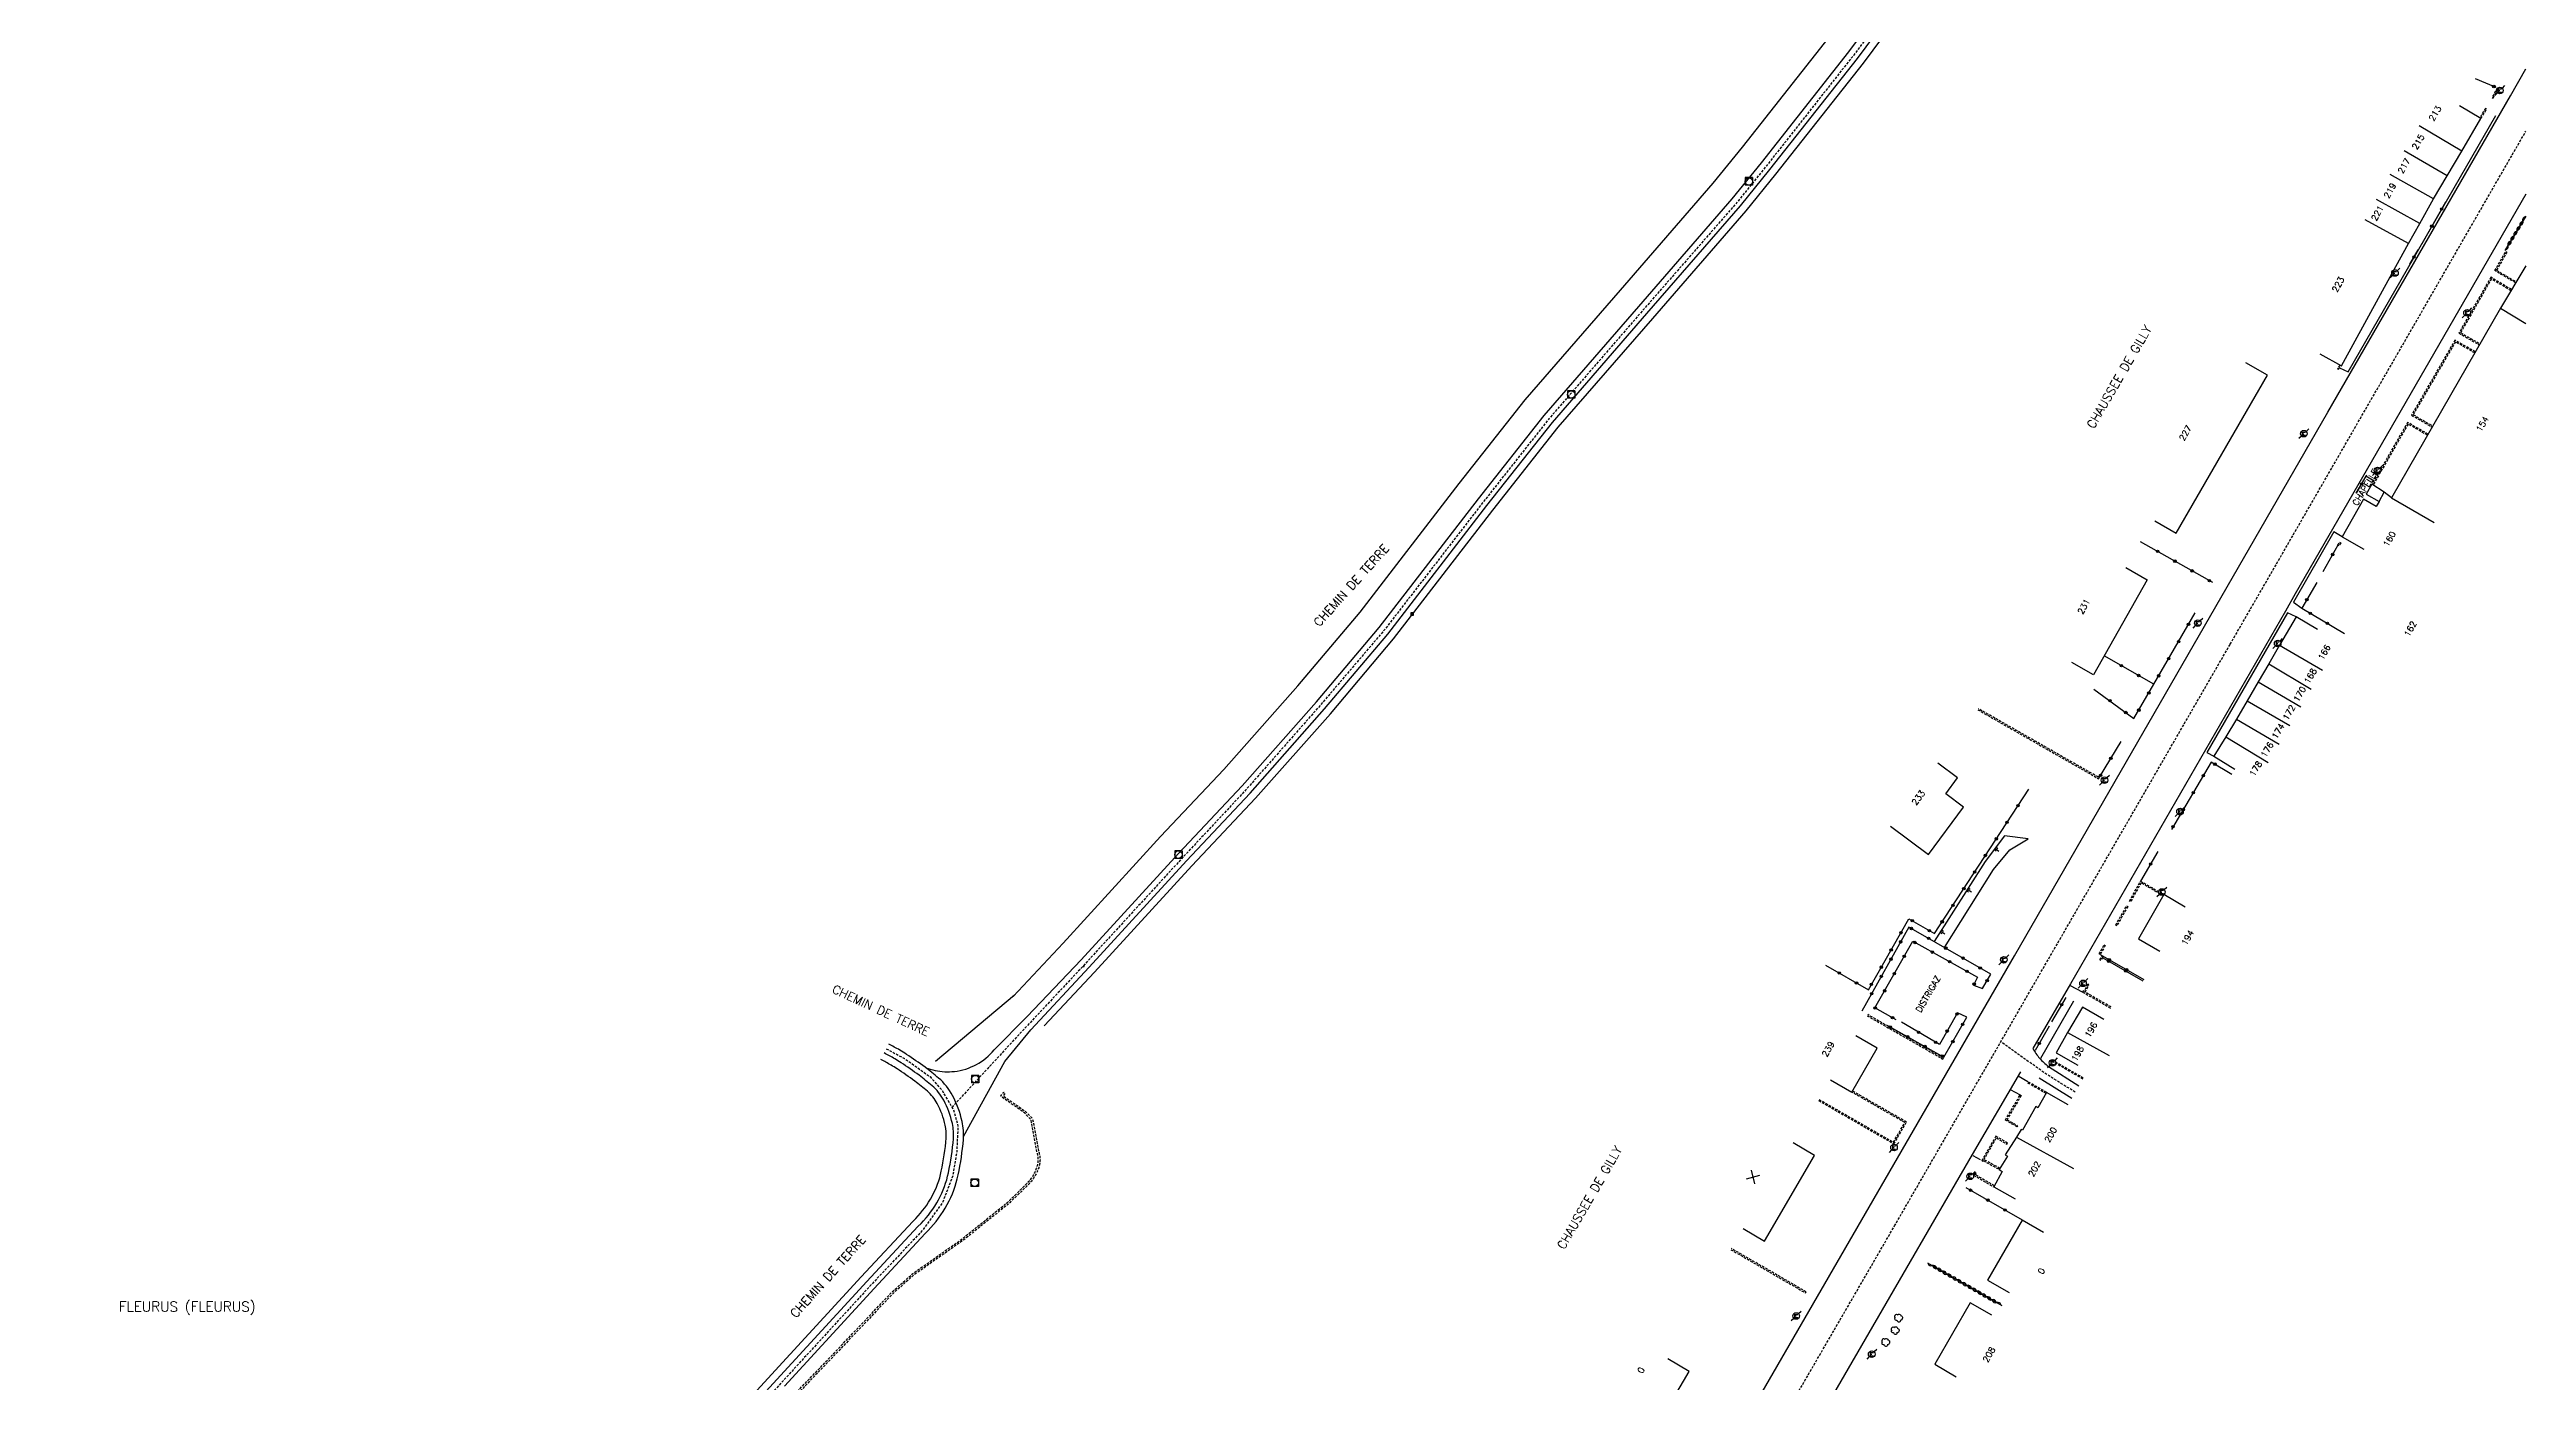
# Model space of a CAD drawing. Header units: millimetres. Extents: x 160000 to 161000, y 126000 to 127000.
# Drawn here: x 160500 to 161000, y 126497 to 126766 of the extents above; entities that cross this region are included whole.
import ezdxf
from ezdxf.enums import TextEntityAlignment as Align

# ---------------------------------------------------------------- set-up
doc = ezdxf.new("R2010")
doc.units = ezdxf.units.MM
doc.linetypes.add('DASHED', pattern=[0.75, 0.5, -0.25])
doc.layers.get('0').update_dxf_attribs({"linetype": 'CONTINUOUS'})
for name, color, linetype in [('W0001', 6, 'DASHED'), ('W0008', 7, 'CONTINUOUS'), ('W0100', 7, 'CONTINUOUS'), ('W0112', 1, 'DASHED'), ('W0211', 2, 'CONTINUOUS'), ('W0300', 7, 'CONTINUOUS'), ('W0302', 3, 'CONTINUOUS'), ('W0310', 3, 'CONTINUOUS'), ('W0322', 7, 'CONTINUOUS'), ('W0330', 7, 'CONTINUOUS'), ('W0334', 7, 'CONTINUOUS'), ('W0420', 7, 'CONTINUOUS'), ('W0471', 7, 'CONTINUOUS'), ('W0980', 7, 'CONTINUOUS'), ('W0984', 7, 'CONTINUOUS'), ('W0989', 7, 'CONTINUOUS'), ('W0991', 7, 'CONTINUOUS'), ('W1102', 7, 'CONTINUOUS')]:
    doc.layers.add(name, color=color, linetype=linetype)
doc.styles.get("Standard").update_dxf_attribs({"font": 'romans.shx', "width": 0.85})

# ---------------------------------------------------------------- blocks, each defined once
blk = doc.blocks.new('T471')
for p, q in [((-0.333334, 0.333334), (-0.333334, -0.333334)), ((-0.333334, 0.333334), (0.333334, 0.333334)), ((-0.333334, 0), (0, 0)), ((0.500001, 0.500001), (1.000002, 1.000002)), ((-0.500001, -0.500001), (-1.000002, -1.000002)), ((-0.333334, -0.333334), (0.333334, -0.333334))]:
    blk.add_line(p, q)
blk.add_ellipse((0, 0), major_axis=(0.471405, 0.471405), ratio=1, start_param=5.4977871438, end_param=11.780972451)
blk = doc.blocks.new('T300')
for p, q in [((-0.8, 0.51), (-0.86, 0.34)), ((-0.86, 0.34), (-0.86, 0.17)), ((-0.86, 0.17), (-0.74, 0.06)), ((-0.69, 0.63), (-0.8, 0.51)), ((-0.8, -0.06), (-0.74, 0.06)), ((-0.74, 0.06), (-0.69, 0.11)), ((-0.57, 0.69), (-0.69, 0.63)), ((-0.46, 0.69), (-0.57, 0.69)), ((-0.29, 0.63), (-0.46, 0.69)), ((-0.29, 0.63), (-0.17, 0.74)), ((-0.23, 0.57), (-0.29, 0.63)), ((-0.17, 0.74), (-0.06, 0.8)), ((-0.06, 0.8), (0.06, 0.8)), ((0.06, 0.8), (0.23, 0.74)), ((0.23, 0.74), (0.34, 0.63)), ((0.34, 0.63), (0.4, 0.51)), ((0.46, 0.46), (0.34, 0.46)), ((0.4, 0.51), (0.4, 0.46)), ((0.57, 0.4), (0.46, 0.46)), ((0.57, 0.4), (0.69, 0.29)), ((0.69, 0.29), (0.74, 0.17)), ((0.74, 0.06), (0.69, -0.17)), ((0.74, 0.17), (0.74, 0.06)), ((-0.8, -0.17), (-0.8, -0.06)), ((-0.8, -0.23), (-0.8, -0.17)), ((-0.74, -0.34), (-0.8, -0.23)), ((-0.69, -0.4), (-0.74, -0.34)), ((-0.51, -0.46), (-0.69, -0.4)), ((-0.4, -0.46), (-0.51, -0.46)), ((-0.4, -0.46), (-0.34, -0.46)), ((-0.34, -0.46), (-0.34, -0.4)), ((-0.34, -0.51), (-0.34, -0.46)), ((-0.29, -0.63), (-0.34, -0.51)), ((-0.17, -0.74), (-0.29, -0.63)), ((-0.06, -0.8), (-0.17, -0.74)), ((0.06, -0.8), (-0.06, -0.8)), ((0.17, -0.74), (0.06, -0.8)), ((0.23, -0.69), (0.17, -0.74)), ((0.29, -0.46), (0.23, -0.46)), ((0.29, -0.63), (0.23, -0.69)), ((0.46, -0.4), (0.29, -0.46)), ((0.34, -0.51), (0.29, -0.63)), ((0.34, -0.51), (0.34, -0.46)), ((0.57, -0.34), (0.46, -0.4)), ((0.63, -0.29), (0.57, -0.34)), ((0.69, -0.17), (0.63, -0.29))]:
    blk.add_line(p, q)
blk = doc.blocks.new('t991o')
at = {"color": 0, "linetype": 'Continuous'}
for p, q in [((-1, 1), (1, -1)), ((-1, -1), (1, 1))]:
    blk.add_line(p, q, dxfattribs=at)
blk = doc.blocks.new('t322o')
at = {"color": 0, "linetype": 'Continuous'}
for radius in [0.25, 0.15]:
    blk.add_circle((0, 0), radius, dxfattribs=at)
blk = doc.blocks.new('t211o')
at = {"color": 0, "linetype": 'Continuous'}
for p, q in [((-0.29, 0.5), (-0.29, 0)), ((0, 1), (0, 0)), ((0.29, 0.5), (0.29, 0))]:
    blk.add_line(p, q, dxfattribs=at)
blk = doc.blocks.new('t310o')
at = {"color": 0, "linetype": 'Continuous'}
for centre, start, end in [((-0.5, 0.38), 216.8699, 323.1304), ((0.5, -0.37), 36.8699, 143.1303)]:
    blk.add_arc(centre, 0.625, start, end, dxfattribs=at)
blk = doc.blocks.new('T420')
for p, q in [((0.75, 0.75), (-0.75, 0.75)), ((-0.75, 0.75), (-0.75, -0.75)), ((0.75, 0.75), (0.75, -0.75)), ((0.75, -0.75), (-0.75, -0.75))]:
    blk.add_line(p, q)
blk.add_ellipse((0, 0), major_axis=(-0.53, 0.53), ratio=1, start_param=3.926991, end_param=10.210176)
blk = doc.blocks.new('t330o')
at = {"color": 0, "linetype": 'Continuous'}
for p, q in [((0.25, -0.25), (-0.25, 0.25)), ((-0.25, -0.25), (0.25, 0.25)), ((-0.25, 0.25), (-0.25, -0.25)), ((0.25, 0.25), (-0.25, 0.25)), ((0.25, -0.25), (0.25, 0.25)), ((-0.25, -0.25), (0.25, -0.25)), ((-0.25, -0.25), (-0.25, -0.25))]:
    blk.add_line(p, q, dxfattribs=at)

msp = doc.modelspace()

# ---------------------------------------------------------------- linework, layer by layer
at = {"layer": 'W0001', "flags": 128}
for points in [[(160981.81, 126970.45), (160969.13, 126932.66), (160965.07, 126923), (160963.3, 126919.61), (160961.56, 126916.92), (160951.23, 126901.65), (160932.89, 126869.53), (160923.91, 126853.62), (160913.23, 126835.75), (160880.56, 126787.28), (160877.51, 126782.39), (160864.31, 126764.69), (160846.68, 126742.32), (160840.75, 126734.97), (160821.82, 126713.29), (160802.76, 126691.29), (160789.39, 126674.37), (160769.58, 126648.73), (160756.64, 126633.55), (160741.53, 126616.38), (160728.82, 126602.78), (160708.59, 126580.75), (160695.63, 126566.92), (160682.27, 126552.42)], [(160668.98, 126564.24), (160672.71, 126562.24), (160677.83, 126558.6), (160680.18, 126555.91), (160682.52, 126552), (160683.47, 126548.62), (160683.21, 126543.41), (160682.43, 126538.64), (160680.43, 126533.35), (160676.35, 126527.62), (160665.91, 126516.56), (160647.76, 126496.79), (160622.73, 126469.6), (160611.16, 126458.01), (160602.13, 126448.13), (160590.92, 126432.43), (160579.46, 126415.6), (160574.57, 126408.77), (160564.5, 126396.19), (160539.14, 126367.4), (160529.9, 126356.75), (160508.28, 126334.12), (160498.99, 126324.35), (160487.44, 126310.21), (160477.94, 126299.17), (160438.78, 126256.41), (160390.73, 126204.37), (160353.08, 126161.61), (160317.83, 126122.93), (160297.38, 126101.42), (160283.83, 126086.24), (160260.56, 126060.82)]]:
    msp.add_lwpolyline(points, dxfattribs=at)
at = {"layer": 'W0001'}
for points in [[(160598.99, 126056.97), (160659.04, 126159.84), (160692.16, 126216.99), (160725.63, 126274.7), (160791.17, 126388.18), (160872.55, 126528.47), (160940.33, 126645.84), (161000, 126749.31)], [(160909.05, 126555.44), (160902.69, 126559.44), (160894.01, 126565.62)]]:
    msp.add_lwpolyline(points, dxfattribs=at)
at = {"layer": 'W0008', "flags": 128}
for points in [[(160676.96, 126560.39, 0.080359), (160680.79, 126559.59, 0.04008), (160682.75, 126559.65, 0.095744), (160687.19, 126561.05, 0.095744), (160690.78, 126564), (160697.42, 126570.71), (160708.36, 126582.16), (160728, 126603.64), (160740.83, 126617.24), (160755.86, 126634.23), (160768.53, 126649.22), (160788.53, 126675.19), (160801.81, 126691.97), (160820.94, 126713.99), (160839.76, 126735.68), (160845.71, 126742.98), (160863.36, 126765.34), (160876.69, 126783.34)], [(160596.11, 126253.94), (160620.45, 126239.7), (160646.96, 126224.27), (160661.52, 126215.67), (160670.17, 126210.6, 0.0952), (160673.97, 126209.28, 0.0676), (160678.04, 126209.31, 0.0939), (160680.05, 126209.84, 0.1353), (160681.27, 126211.02), (160709.94, 126260.39), (160727.15, 126290.16), (160757.66, 126342.91), (160783.04, 126386.87), (160791.7, 126401.9), (160817.75, 126446.46), (160857.77, 126515.53), (160896.8, 126582.94), (160960.01, 126692.63), (160996.89, 126756.49), (161000, 126761.9)], [(161000, 126736.65), (160953.46, 126656.01), (160951.46, 126652.5), (160928.3, 126612.31), (160908.06, 126577.3), (160900.48, 126564.25, 0.0369), (160901.82, 126562.33, 0.0393), (160903.64, 126560.62)], [(160621.99, 126470.34), (160646.93, 126497.5), (160665.04, 126517.24), (160675.4, 126528.35), (160676.02, 126528.99, 0.069818), (160679.54, 126533.77, 0.071418), (160681.55, 126539.21, 0.032631), (160682.55, 126546.08, 0.074568), (160682.34, 126549.12, 0.068605), (160680.59, 126553.84, 0.092665), (160678.25, 126556.76, 0.017825), (160675.61, 126558.87, 0.013606), (160671.99, 126561.41, 0.016166), (160670.71, 126562.2, 0.01001), (160668.57, 126563.37)], [(160648.42, 126496.13), (160666.52, 126515.87), (160676.86, 126526.96), (160677.46, 126527.57, 0.069818), (160681.31, 126532.8, 0.071418), (160683.52, 126538.79, 0.032631), (160684.57, 126545.91, 0.074568), (160684.31, 126549.55, 0.068605), (160682.37, 126554.8, 0.092665), (160679.57, 126558.3, 0.017825), (160676.82, 126560.49, 0.013606), (160673.11, 126563.09, 0.016166), (160671.71, 126563.95, 0.01001), (160669.5, 126565.16)]]:
    msp.add_lwpolyline(points, format="xyb", dxfattribs=at)
for points in [[(160684.6, 126546.5), (160692.91, 126561.67), (160698.18, 126568.02), (160709.96, 126580.68), (160729.59, 126602.16), (160742.44, 126615.77), (160757.5, 126632.81), (160770.23, 126647.86), (160790.24, 126673.85), (160803.49, 126690.58), (160822.58, 126712.56), (160841.43, 126734.28), (160847.41, 126741.62), (160865.09, 126764.01), (160878.48, 126782.11)], [(160898, 126559.54), (160888.21, 126542.9), (160801.83, 126393.84), (160794.93, 126381.9), (160751.28, 126306.39), (160747.81, 126300.28), (160723.2, 126257.66), (160724.45, 126256.48), (160727.03, 126255.02)], [(160908.32, 126554.16), (160901.73, 126558.27)], [(160903.64, 126560.62), (160909.77, 126556.72)]]:
    msp.add_lwpolyline(points, dxfattribs=at)
at = {"layer": 'W0100', "flags": 128}
for points in [[(160958.39, 126704.39), (160962.78, 126701.99), (160973.04, 126720.72), (160976.34, 126726.65), (160978.59, 126730.69), (160981.39, 126735.72), (160984.1, 126740.36), (160987.06, 126745.32), (160990.94, 126751.9), (160986.64, 126754.44)], [(161000, 126722.2), (160994.88, 126713.62), (160972.87, 126675.38), (160971.44, 126676.49), (160968.95, 126678.1), (160967.76, 126676.12), (160970.38, 126674.63), (160969.8, 126673.62), (160967.26, 126675.07), (160962.94, 126667.52), (160967.29, 126665.04)], [(160925.08, 126670.75), (160929.41, 126668.25), (160947.83, 126700.12), (160943.5, 126702.62)], [(160957.94, 126648.82), (160953.62, 126651.33), (160950.3, 126645.62), (160948.09, 126641.88), (160945.95, 126638.24), (160943.74, 126634.44), (160941.58, 126630.72), (160939.43, 126627.13), (160937.03, 126623.22), (160941.29, 126620.61)], [(160871.71, 126609.13), (160879.39, 126603.41), (160886.49, 126612.95), (160882.89, 126615.67), (160885.29, 126618.86), (160881.3, 126621.87)], [(160931.26, 126592.82), (160926.93, 126595.31), (160921.81, 126586.4), (160926.15, 126583.91)], [(160914.82, 126570.12), (160910.49, 126572.61), (160907.46, 126567.49), (160905.2, 126563.39), (160909.54, 126560.9)], [(160859.63, 126557.98), (160863.96, 126555.49), (160869.06, 126564.37), (160864.72, 126566.85)], [(160907.62, 126552.93), (160903.27, 126555.4), (160901.51, 126552.31), (160901.05, 126552.57), (160898.37, 126547.8), (160898.11, 126547.94), (160897.2, 126546.36), (160894.88, 126542.84), (160895.39, 126542.52), (160893.71, 126539.86), (160894.28, 126539.48), (160892.57, 126536.38), (160896.94, 126533.96)], [(160842.01, 126527.95), (160846.33, 126525.43), (160856.4, 126542.72), (160852.08, 126545.23)], [(160892.17, 126510.47), (160887.85, 126512.97), (160880.67, 126500.56), (160885, 126498.06)], [(160821.99, 126493.49), (160826.3, 126490.95), (160831.11, 126499.13), (160826.8, 126501.66)]]:
    msp.add_lwpolyline(points, dxfattribs=at)
at = {"layer": 'W0100'}
for points in [[(160919.23, 126661.3), (160923.58, 126658.84), (160912.73, 126639.66), (160908.38, 126642.12)], [(160902.64, 126527.18), (160898.3, 126529.67), (160891.35, 126517.54), (160895.69, 126515.05)]]:
    msp.add_lwpolyline(points, dxfattribs=at)
at = {"layer": 'W0112'}
for p, q in [((160903.15, 126555.19), (160899.36, 126557.36)), ((160903.28, 126555.4), (160899.49, 126557.57))]:
    msp.add_line(p, q, dxfattribs=at)
for points in [[(160994.26, 126758.04), (160993.18, 126756.14), (160993.4, 126756.02), (160994.48, 126757.92)], [(160962.07, 126665.8), (160962.42, 126666.41), (160962.64, 126666.29), (160962.29, 126665.68)], [(160917.21, 126589.17), (160919.41, 126593.04), (160919.63, 126592.92), (160917.43, 126589.04)], [(160913.87, 126583.34), (160914.87, 126585.18), (160915.09, 126585.06), (160914.09, 126583.22)], [(160914, 126582.14), (160914.43, 126582.81), (160914.64, 126582.68), (160914.21, 126582.01)], [(160898.12, 126554.77), (160895.27, 126549.93), (160897.4, 126548.7), (160897.28, 126548.48), (160894.93, 126549.84), (160897.91, 126554.9)]]:
    msp.add_lwpolyline(points, close=True, dxfattribs=at)
for points in [[(160990.94, 126751.9), (160992.08, 126753.8), (160991.86, 126753.92), (160990.73, 126752.03)], [(160997.93, 126718.73), (160993.77, 126721.2), (160995.97, 126725.08), (160996.18, 126724.96), (160994.11, 126721.29), (160998.06, 126718.94)], [(160997.13, 126717.38), (160992.96, 126719.86), (160986.5, 126708.6), (160990.62, 126706.22)], [(160997, 126717.16), (160993.05, 126719.52), (160986.84, 126708.69), (160990.75, 126706.44)], [(160989.81, 126704.82), (160985.7, 126707.18), (160976.93, 126692.04), (160981.08, 126689.65)], [(160989.69, 126704.6), (160985.79, 126706.84), (160977.27, 126692.13), (160981.21, 126689.87)], [(160962.49, 126702.14), (160961.98, 126701.47), (160962.18, 126701.31), (160962.71, 126702.02)], [(160980.26, 126688.21), (160976.14, 126690.59), (160968.97, 126678.09)], [(160980.13, 126688), (160976.23, 126690.24), (160969.18, 126677.95)], [(160889.38, 126632.61), (160913.73, 126618.71), (160913.93, 126619.03), (160913.72, 126619.17), (160913.65, 126619.05), (160889.53, 126632.81)], [(160926.8, 126595.09), (160922.33, 126597.69), (160920.22, 126593.9), (160920, 126594.02), (160922.24, 126598.04), (160926.93, 126595.31)], [(160916.28, 126572.65), (160911.05, 126575.65), (160911.79, 126577.11), (160911.57, 126577.22), (160910.83, 126575.77), (160910.63, 126575.89), (160910.51, 126575.67), (160916.15, 126572.43)], [(160867.03, 126570.89), (160882.3, 126562.15), (160882.42, 126562.37), (160867.16, 126571.1)], [(160910.58, 126558.12), (160904.26, 126561.75), (160904.38, 126561.97), (160910.7, 126558.34)], [(160857.21, 126553.78), (160872.44, 126545.03), (160874.97, 126549.43), (160864.07, 126555.68)], [(160857.34, 126553.99), (160872.34, 126545.37), (160874.62, 126549.34), (160863.95, 126555.46), (160863.96, 126555.49)], [(160893.84, 126540.08), (160890.59, 126541.87), (160893.12, 126546.24), (160895.25, 126544.97), (160895.38, 126545.19), (160893.03, 126546.59), (160890.24, 126541.78), (160890.15, 126541.65), (160890.35, 126541.5), (160890.45, 126541.64), (160890.46, 126541.66), (160893.71, 126539.86)], [(160892.69, 126536.6), (160888.87, 126538.8), (160889.04, 126539.07), (160888.83, 126539.21), (160888.52, 126538.71), (160892.57, 126536.38)], [(160839.53, 126523.69), (160854.58, 126514.97), (160854.7, 126515.19), (160839.65, 126523.91)]]:
    msp.add_lwpolyline(points, dxfattribs=at)
at = {"layer": 'W0112', "flags": 128}
for points in [[(160708.73, 126580.91, 1.023033), (160708.93, 126580.87, 0.977486)], [(160603.54, 126446.08), (160624.3, 126467.21), (160637.69, 126481.27), (160655.71, 126499.93), (160670.19, 126515.18), (160674.37, 126518.88), (160684.28, 126525.84), (160684.62, 126526.11, 0.000788), (160693.12, 126532.94, 0.01969), (160693.45, 126533.22, 0.005245), (160696.98, 126536.63, 0.019387), (160697.89, 126537.6, 0.107641), (160699.49, 126540.52, 0.139552), (160699.51, 126543.12, 0.039219), (160699.45, 126543.31, -0.060229), (160699.41, 126543.43), (160698.2, 126549.92), (160696.95, 126551.24), (160692.12, 126554.63), (160692.7, 126555.45), (160692.99, 126555.25), (160692.62, 126554.72), (160697.18, 126551.51), (160698.53, 126550.09), (160699.76, 126543.5, 0.060229), (160699.77, 126543.45, -0.039219), (160699.85, 126543.22, -0.139552), (160699.83, 126540.42, -0.107641), (160698.15, 126537.36, -0.019387), (160697.23, 126536.37, -0.005245), (160693.69, 126532.96, -0.01969), (160693.34, 126532.66, -0.000788), (160684.85, 126525.84), (160684.5, 126525.56), (160674.59, 126518.6), (160670.43, 126514.92), (160655.97, 126499.69), (160637.94, 126481.03), (160624.56, 126466.96), (160603.79, 126445.83)]]:
    msp.add_lwpolyline(points, format="xyb", close=True, dxfattribs=at)
at = {"layer": 'W0211'}
msp.add_lwpolyline([(160899.51, 126606.6), (160894.76, 126607.2), (160890.84, 126602.02), (160880.58, 126585.84)], dxfattribs=at)
at = {"layer": 'W0211', "flags": 128}
msp.add_lwpolyline([(160882.63, 126584.67), (160892.52, 126600.36), (160895.82, 126604.35), (160899.51, 126606.6)], dxfattribs=at)
at = {"layer": 'W0302', "flags": 128}
for points in [[(160694.59, 126574.79), (160704.74, 126585.53), (160724.37, 126607.01), (160737.18, 126620.58), (160752.11, 126637.47), (160764.68, 126652.33), (160784.63, 126678.23), (160798, 126695.13), (160817.2, 126717.23), (160835.97, 126738.86), (160841.85, 126746.08), (160859.43, 126768.34), (160872.61, 126786.16), (160877.71, 126788.49)], [(160700.88, 126568.85), (160711.07, 126579.65), (160730.71, 126601.12), (160743.57, 126614.75), (160758.65, 126631.81), (160771.41, 126646.9), (160791.44, 126672.91), (160804.66, 126689.61), (160823.73, 126711.56), (160842.59, 126733.3), (160848.6, 126740.66), (160866.3, 126763.09), (160879.73, 126781.24), (160882.62, 126785.19)], [(160678.91, 126561.75), (160694.86, 126575.07)]]:
    msp.add_lwpolyline(points, dxfattribs=at)
msp.add_lwpolyline([(160600.26, 126449.61), (160609.42, 126459.77), (160620.93, 126471.36), (160645.85, 126498.49), (160663.96, 126518.24), (160674.33, 126529.37), (160674.97, 126530.01, 0.069818), (160678.25, 126534.46, 0.071418), (160680.11, 126539.52, 0.032631), (160681.09, 126546.19, 0.074568), (160680.91, 126548.8, 0.068605), (160679.3, 126553.15, 0.092665), (160677.29, 126555.65, 0.017825), (160674.74, 126557.69, 0.013606), (160671.18, 126560.18, 0.016166), (160669.98, 126560.92, 0.01001), (160667.89, 126562.06, 0.01001)], format="xyb", dxfattribs=at)
at = {"layer": 'W0310'}
msp.add_line((160879.19, 126521.02), (160894.19, 126512.43), dxfattribs=at)
at = {"layer": 'W0310', "flags": 128}
msp.add_lwpolyline([(161000, 126732.18), (160995.79, 126725.28)], dxfattribs=at)
at = {"layer": 'W0322'}
for p, q in [((160924.92, 126637.78), (160914.88, 126643.46)), ((160914.09, 126583.22), (160922.86, 126578.18)), ((160914.63, 126582.56), (160922.71, 126577.92)), ((160890.36, 126542), (160890.37, 126541.99)), ((160886.95, 126536.23), (160898.33, 126529.71))]:
    msp.add_line(p, q, dxfattribs=at)
at = {"layer": 'W0322', "flags": 128}
for points in [[(160994.04, 126758.14), (160989.87, 126759.93)], [(160979.06, 126726.69), (160983.84, 126735.1)], [(160976.62, 126722.54), (160978.25, 126725.39)], [(160965.82, 126676.31), (160967.94, 126680.03)], [(160936.79, 126658.29), (160922.19, 126666.52)], [(160962.07, 126665.8), (160959.04, 126660.46)], [(160957.81, 126658.26), (160954.78, 126653.09), (160963.4, 126648.02)], [(160912.82, 126636.8), (160920.9, 126630.84), (160924.92, 126637.78), (160933.27, 126652.17)], [(160913.93, 126619.03), (160918.31, 126626.22)], [(160940.63, 126619.54), (160936.51, 126622.06), (160928.46, 126608.45)], [(160858.59, 126581.11), (160867.27, 126576.13), (160875.47, 126590.43), (160880.63, 126587.47), (160899.65, 126616.62)], [(160925.74, 126604.02), (160922.24, 126598.04)], [(160872.91, 126570.08), (160868.6, 126572.46), (160876.23, 126585.9), (160889.32, 126578.67), (160888.53, 126577.06), (160890.34, 126576.38), (160892, 126579.28), (160875.47, 126588.78), (160865.98, 126571.83)], [(160907.12, 126574.54), (160904.27, 126569.67)], [(160871.24, 126568.84), (160882.53, 126562.54), (160887.13, 126570.6), (160885.3, 126571.5), (160881.64, 126565.08), (160873.95, 126569.56)], [(160903.77, 126568.78), (160900.94, 126563.88)]]:
    msp.add_lwpolyline(points, dxfattribs=at)
at = {"layer": 'W0334', "flags": 128}
for points in [[(160962.41, 126701.62), (160964.15, 126700.82), (160993.98, 126752.47)], [(160969.36, 126678.76), (160967.7, 126679.74), (160965.7, 126676.3)], [(160962.95, 126667.52), (160961.24, 126668.5), (160953.11, 126654.29), (160954.78, 126653.09)], [(160953.62, 126651.33), (160951.88, 126652.19), (160935.63, 126623.97), (160937.03, 126623.22)], [(160908.66, 126573.81), (160902.01, 126562.26)], [(160910.51, 126575.67), (160908.1, 126576.93)], [(160899.49, 126557.57), (160897.53, 126558.68)], [(160895.93, 126556.01), (160897.9, 126554.9)], [(160888.34, 126542.69), (160889.83, 126541.85)]]:
    msp.add_lwpolyline(points, dxfattribs=at)
at = {"layer": 'W1102'}
for p, q in [((160987.06, 126745.32), (160978.47, 126750.44)), ((160984.1, 126740.36), (160975.47, 126745.4)), ((160981.39, 126735.72), (160972.65, 126740.58)), ((160978.59, 126730.69), (160969.86, 126735.56)), ((160976.34, 126726.65), (160967.58, 126731.47)), ((160994.88, 126713.62), (161000, 126710.57)), ((160970.38, 126674.63), (160971.44, 126676.49)), ((160972.87, 126675.38), (160981.53, 126670.39)), ((160950.3, 126645.62), (160958.95, 126640.6)), ((160945.95, 126638.24), (160954.58, 126633.18)), ((160948.09, 126641.88), (160956.7, 126636.79)), ((160943.74, 126634.44), (160952.38, 126629.41)), ((160941.58, 126630.72), (160950.22, 126625.69)), ((160939.43, 126627.13), (160948.01, 126621.99)), ((160907.46, 126567.49), (160915.92, 126562.83)), ((160897.2, 126546.36), (160908.72, 126540.07))]:
    msp.add_line(p, q, dxfattribs=at)

# ---------------------------------------------------------------- block references
at = {"layer": 'W0211'}
for p, rotation in [((160892.83, 126604.64), 232.8507988674952), ((160887.25, 126596.35), 237.6343008519384), ((160881.89, 126587.9), 237.6343008519384)]:
    msp.add_blockref('t211o', p, dxfattribs=dict(at, rotation=rotation))
at = {"layer": 'W0300'}
for p in [(160872.75, 126507.35), (160873.43, 126509.89), (160870.83, 126504.98)]:
    msp.add_blockref('T300', p, dxfattribs=at)
at = {"layer": 'W0310'}
for p, rotation in [((160997, 126727.25), 238.6289928470698), ((160997.6, 126728.24), 238.6289928470698), ((160998.2, 126729.23), 238.6289928470698), ((160998.8, 126730.21), 238.6289928470698), ((160999.4, 126731.2), 238.6289928470698), ((160996.4, 126726.27), 238.6289928470698), ((160880.16, 126520.46), 330.1968576191402), ((160881.16, 126519.89), 330.1968576191402), ((160882.16, 126519.32), 330.1968576191402), ((160883.16, 126518.74), 330.1968576191402), ((160884.17, 126518.17), 330.1968576191402), ((160885.17, 126517.59), 330.1968576191402), ((160886.17, 126517.02), 330.1968576191402), ((160887.17, 126516.45), 330.1968576191402), ((160888.17, 126515.87), 330.1968576191402), ((160889.18, 126515.3), 330.1968576191402), ((160890.18, 126514.72), 330.1968576191402), ((160891.18, 126514.15), 330.1968576191402), ((160892.18, 126513.58), 330.1968576191402), ((160893.19, 126513), 330.1968576191402)]:
    msp.add_blockref('t310o', p, dxfattribs=dict(at, rotation=rotation))
at = {"layer": 'W0322'}
for p, rotation in [((160993.55, 126758.35), 156.7623645846564), ((160983.01, 126733.65), 60.39016193141995), ((160981.04, 126730.17), 60.39016193141995), ((160977.44, 126723.96), 60.39016193141995), ((160966.88, 126678.17), 60.3907049860096), ((160925.67, 126664.56), 150.5802126508671), ((160929.16, 126662.59), 150.5802126508671), ((160961.01, 126663.94), 240.4598915511576), ((160932.64, 126660.63), 150.5802126508671), ((160936.12, 126658.66), 150.5802126508671), ((160955.79, 126654.81), 239.5624164130648), ((160956.5, 126652.08), 329.5624164130866), ((160931.91, 126649.83), 59.90586349046988), ((160959.95, 126650.05), 329.5624164130866), ((160927.9, 126642.91), 59.90586349046988), ((160929.91, 126646.37), 59.90586349046988), ((160918.36, 126641.49), 150.4900429723323), ((160921.84, 126639.52), 150.4900429723323), ((160925.9, 126639.45), 59.90586349046988), ((160916.04, 126634.43), 323.5505106702439), ((160919.26, 126632.05), 323.5505106702439), ((160921.88, 126632.53), 59.90183934630509), ((160923.89, 126635.99), 59.90183934630509), ((160916.23, 126622.8), 58.65122147567005), ((160914.15, 126619.39), 58.65122147567005), ((160934.9, 126619.34), 239.4028978547383), ((160937.23, 126621.63), 148.4787177046541), ((160897.47, 126613.27), 56.87689201662921), ((160930.83, 126612.46), 239.4028978547383), ((160932.87, 126615.9), 239.4028978547383), ((160895.28, 126609.92), 56.87689201662921), ((160928.79, 126609.01), 239.4028978547383), ((160890.91, 126603.22), 56.87689201662921), ((160893.1, 126606.57), 56.87689201662921), ((160888.73, 126599.87), 56.87689201662921), ((160924.26, 126601.49), 239.6991440092141), ((160884.35, 126593.17), 56.87689201662921), ((160886.54, 126596.52), 56.87689201662921), ((160873.86, 126587.62), 60.14667095771037), ((160875.96, 126588.49), 150.1339190254861), ((160876.13, 126590.05), 330.1206136831404), ((160879.6, 126588.06), 330.1206136831404), ((160882.17, 126589.82), 56.87689201662921), ((160871.84, 126582.3), 240.761704240564), ((160871.87, 126584.15), 60.14667095771037), ((160873.79, 126585.79), 240.761704240564), ((160874.51, 126582.86), 60.41725400675255), ((160876.68, 126585.65), 331.0918028137881), ((160879.43, 126586.5), 150.1339190254861), ((160880.18, 126583.72), 331.0918028137881), ((160882.9, 126584.51), 150.1339190254861), ((160886.37, 126582.51), 150.1339190254861), ((160915.92, 126582.17), 330.140428517256), ((160861.41, 126579.49), 330.1466709577106), ((160864.88, 126577.5), 330.1466709577106), ((160867.89, 126577.21), 60.14667095771037), ((160869.88, 126580.68), 60.14667095771037), ((160869.89, 126578.81), 240.761704240564), ((160872.53, 126579.38), 60.41725400675255), ((160883.68, 126581.78), 331.0918028137881), ((160887.18, 126579.85), 331.0918028137881), ((160888.63, 126577.27), 243.88270827643), ((160889.84, 126580.52), 150.1339190254861), ((160891.25, 126577.97), 60.13614217414845), ((160915.77, 126581.9), 330.140428517102), ((160919.24, 126579.91), 330.140428517102), ((160919.39, 126580.18), 330.140428517256), ((160867.93, 126575.32), 240.761704240564), ((160868.64, 126572.44), 151.0688814050608), ((160870.56, 126575.9), 60.41725400675255), ((160906.29, 126573.12), 239.6457500445268), ((160871.7, 126568.58), 330.872186185339), ((160872.14, 126570.51), 151.0688814050608), ((160877.41, 126567.54), 149.7695789675975), ((160883.18, 126567.78), 240.2780897989595), ((160885.16, 126571.25), 240.2780897989595), ((160886.3, 126569.15), 60.28790054889136), ((160875.2, 126566.63), 330.872186185339), ((160878.69, 126564.68), 330.872186185339), ((160880.87, 126565.53), 149.7695789675975), ((160882.19, 126562.73), 330.872186185339), ((160884.32, 126565.67), 60.28790054889136), ((160901.77, 126565.32), 239.9551106810468), ((160887.91, 126535.68), 330.1968576191118), ((160891.39, 126533.69), 330.1968576191118), ((160894.86, 126531.7), 330.1968576191118)]:
    msp.add_blockref('t322o', p, dxfattribs=dict(at, rotation=rotation))
at = {"layer": 'W0330'}
msp.add_blockref('t330o', (160775.17, 126651.95), dxfattribs=at)
at = {"layer": 'W0420'}
for p in [(160843.13, 126739.21), (160807.29, 126696.2), (160727.98, 126603.38), (160686.96, 126558.11), (160686.84, 126537.19)]:
    msp.add_blockref('T420', p, dxfattribs=at)
at = {"layer": 'W0471'}
for p in [(160994.78, 126757.54), (160973.59, 126720.72), (160988.14, 126712.68), (160955.2, 126688.31), (160970.08, 126680.9), (160933.78, 126650.1), (160949.91, 126645.96), (160914.95, 126618.42), (160930.19, 126612.06), (160926.52, 126595.85), (160894.64, 126582.18), (160910.61, 126577.42), (160904.46, 126561.37), (160872.45, 126544.31), (160887.85, 126538.49), (160852.7, 126510.31), (160867.95, 126502.62)]:
    msp.add_blockref('T471', p, dxfattribs=at)
at = {"layer": 'W0991', "rotation": 59.77256642486993}
msp.add_blockref('t991o', (160844.02, 126538.35), dxfattribs=at)

# ---------------------------------------------------------------- texts
at = {"layer": 'W0980'}
msp.add_text('FLEURUS (FLEURUS)', height=2, dxfattribs=at).set_placement((160527.88, 126512.07), align=Align.MIDDLE)
at = {"layer": 'W0984'}
for s, rotation, p in [('CHAPELLE', 59.0784, (160967.59, 126677.51)), ('DISTRIGAZ', 59.929, (160879.35, 126575.26))]:
    msp.add_text(s, height=1.25, rotation=rotation, dxfattribs=at).set_placement(p, align=Align.MIDDLE)
at = {"layer": 'W0989'}
for s, rotation, p in [('CHAUSSEE DE GILLY', 59.9944, (160917.91, 126699.78)), ('CHEMIN DE TERRE', 48.0123, (160762.88, 126657.72)), ('CHEMIN DE TERRE', 335.2466, (160667.92, 126571.96)), ('CHAUSSEE DE GILLY', 59.9944, (160810.98, 126534.21)), ('CHEMIN DE TERRE', 48.0123, (160657.22, 126518.28))]:
    msp.add_text(s, height=1.75, rotation=rotation, dxfattribs=at).set_placement(p, align=Align.MIDDLE)
at = {"layer": 'W0991'}
for s, rotation, p in [('213', 59.4754, (160981.68, 126752.93)), ('215', 59.2037, (160978.28, 126747.19)), ('217', 59.6762, (160975.41, 126742.33)), ('219', 60.9124, (160972.57, 126737.34)), ('221', 60.867, (160970.04, 126732.81)), ('223', 61.1844, (160962.11, 126718.41)), ('227', 59.9742, (160931.26, 126688.44)), ('154', 60.0682, (160991.24, 126690.26)), ('160', 60.2321, (160972.48, 126667.07)), ('231', 60.49, (160910.76, 126653.44)), ('162', 60.8634, (160976.69, 126648.95)), ('166', 59.8199, (160959.31, 126644.21)), ('168', 59.4113, (160956.51, 126639.43)), ('172', 59.7826, (160952.19, 126632.06)), ('170', 59.6205, (160954.35, 126635.76)), ('174', 59.8055, (160950.01, 126628.3)), ('176', 59.0888, (160947.79, 126624.56)), ('178', 58.4787, (160945.47, 126620.73)), ('233', 53.045, (160877.37, 126614.87)), ('194', 60.1404, (160931.74, 126586.62)), ('196', 59.4413, (160912.21, 126568.05)), ('239', 60.1505, (160859.14, 126564.16)), ('198', 61.1031, (160909.53, 126563.23)), ('200', 60.3628, (160904.07, 126546.88)), ('202', 61.0703, (160900.81, 126539.97)), ('0', 60.1969, (160902.2, 126519.38)), ('208', 59.9743, (160891.62, 126502.51)), ('0', 59.5284, (160821.38, 126499.35))]:
    msp.add_text(s, height=1.25, rotation=rotation, dxfattribs=at).set_placement(p, align=Align.MIDDLE)

doc.saveas('drawing.dxf')
